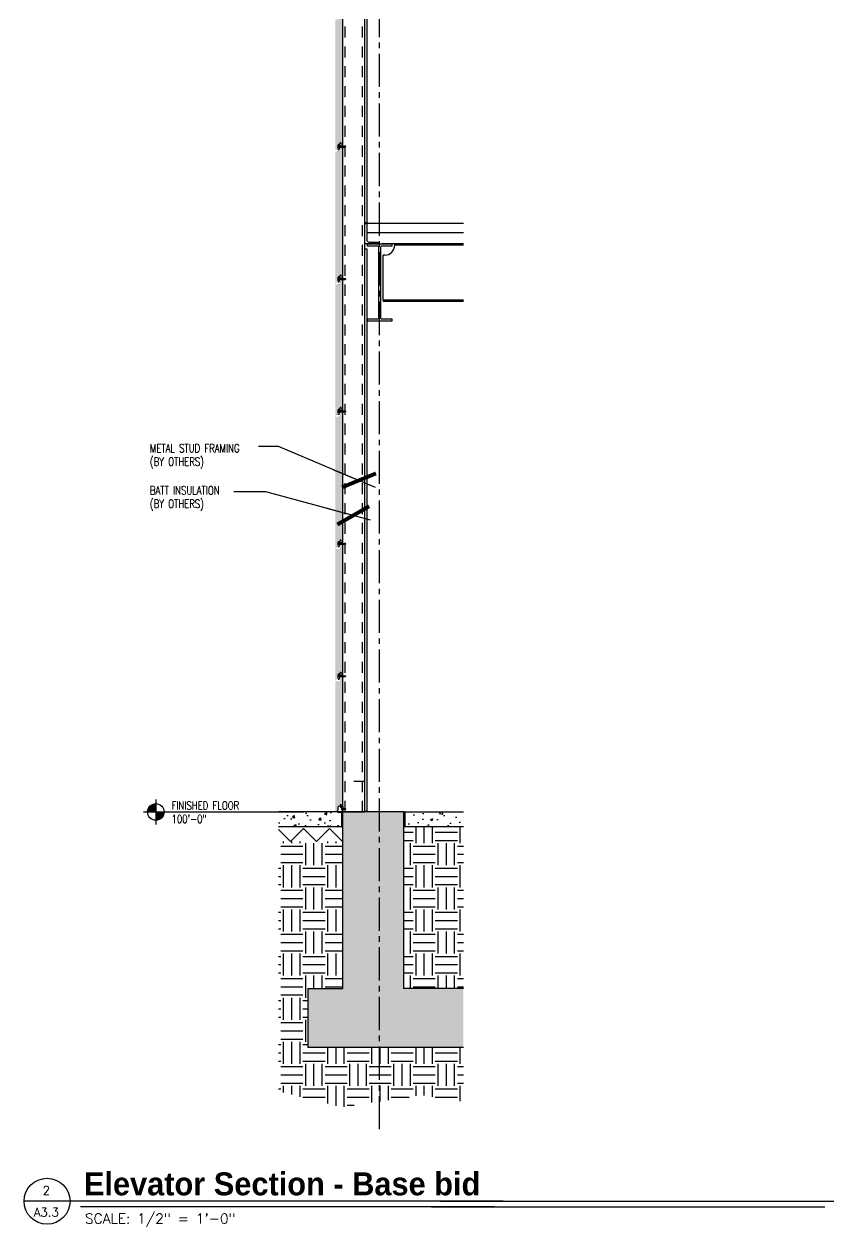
# Model space of a CAD drawing. Header units: inches. Extents: x 0 to 10293, y 0 to 4182.
# Drawn here: x 516.2 to 736.5, y 3211.7 to 3538.8 of the extents above; entities that cross this region are included whole.
import ezdxf
from ezdxf.enums import TextEntityAlignment as Align

# ---------------------------------------------------------------- set-up
doc = ezdxf.new("R2010")
doc.units = ezdxf.units.IN
doc.header["$LTSCALE"] = 48
doc.header["$MEASUREMENT"] = 0
doc.linetypes.add('CENTER2', pattern=[1.125, 0.75, -0.125, 0.125, -0.125])
doc.linetypes.add('HIDDEN3', pattern=[0.1125, 0.0625, -0.05])
for name, color, linetype in [('HEAVY', 5, 'Continuous'), ('NONE', 7, 'Continuous'), ('PANEL', 1, 'Continuous')]:
    doc.layers.add(name, color=color, linetype=linetype)
doc.styles.add('BOLD', font='bold.shx', dxfattribs={"height": 18})
doc.styles.add('NOTATION', font='romans.shx', dxfattribs={"width": 0.75})
doc.styles.add('SIMPLEX', font='SIMPLEX.SHX')
doc.dimstyles.new('AVANT$7', dxfattribs={"dimscale": 96, "dimtxt": 0.09375, "dimasz": 0.078125, "dimexe": 0.0625, "dimexo": 0.046875, "dimgap": 0.03125, "dimtad": 0, "dimdec": 3, "dimrnd": 0.125, "dimzin": 15, "dimdsep": 46, "dimlunit": 4, "dimtxsty": 'NOTATION', "dimblk1": 'AVATICK', "dimblk2": 'AVATICK', "dimsah": 1, "dimcen": 0.0625, "dimdle": 0.09375, "dimclrd": 256, "dimclre": 256, "dimclrt": 11, "dimaunit": 1, "dimadec": 0, "dimazin": 0, "dimtfac": 1.5, "dimtdec": 3, "dimtix": 1, "dimtmove": 1, "dimatfit": 3, "dimldrblk": 'AVATICK', "dimfxl": 0, "dimtvp": 1.25, "dimfrac": 2, "dimtolj": 1, "dimtzin": 15, "dimarcsym": 0})
pattern_1 = [(0, (-1309.926, 802.8216), (6, 6), [6, -6]), (0, (-1309.926, 805.0716), (6, 6), [6, -6]), (0, (-1309.926, 807.3216), (6, 6), [6, -6]), (90, (-1309.176, 808.0716), (-6, 6), [6, -6]), (90, (-1306.926, 808.0716), (-6, 6), [6, -6]), (90, (-1304.676, 808.0716), (-6, 6), [6, -6])]
pattern_2 = [(50, (-1309.926, 802.8216), (7.172602, -0.627521), [0.75, -8.25]), (355, (-1309.926, 802.8216), (-1.387513, 7.521921), [0.6, -6.6]), (100.4514, (-1309.328, 802.769), (5.785094, 6.894395), [0.637402, -7.011421]), (46.1842, (-1309.926, 804.822), (10.67241, -1.65519), [1.125, -12.375]), (96.6356, (-1309.036, 804.684), (9.346627, 9.74118), [0.956103, -10.51713]), (351.1842, (-1309.926, 804.822), (9.34662, 9.741186), [0.9, -9.9]), (21, (-1308.926, 804.3216), (5.96907, -4.026189), [0.75, -8.25]), (326, (-1308.926, 804.3216), (2.433153, 7.2515), [0.6, -6.6]), (71.4514, (-1308.428, 803.986), (8.402226, 3.225305), [0.637402, -7.011421]), (37.5, (-1309.9257, 802.8216), (0.1215986, 3.3289385), [0, -6.52, 0, -6.7, 0, -6.625]), (7.5, (-1309.9257, 802.8216), (2.6306954, 3.944117), [0, -3.82, 0, -6.37, 0, -2.525]), (327.5, (-1312.1557, 802.8216), (5.3382244, -0.2255487), [0, -2.5, 0, -7.8, 0, -10.35]), (317.5, (-1313.1557, 802.8216), (5.831862, 1.00105), [0, -3.25, 0, -5.18, 0, -7.35])]

# ---------------------------------------------------------------- blocks, each defined once
blk = doc.blocks.new('6Runner')
at = {"layer": 'HEAVY', "flags": 128}
blk.add_lwpolyline([(0, 1.5), (0, 0), (6, 0), (6, 1.5)], dxfattribs=at)
blk = doc.blocks.new('W21x57')
at = {"layer": 'NONE', "color": 5, "linetype": 'Continuous', "flags": 128}
blk.add_lwpolyline([(-3.2775, 21.06), (3.2775, 21.06), (3.2775, 20.41), (0.556875, 20.41, 0.4142135624), (0.2025, 20.055625), (0.2025, 1.004375, 0.4142135624), (0.556875, 0.65), (3.2775, 0.65), (3.2775, 0), (-3.2775, 0), (-3.2775, 0.65), (-0.556875, 0.65, 0.4142135624), (-0.2025, 1.004375), (-0.2025, 20.055625, 0.4142135624), (-0.556875, 20.41), (-3.2775, 20.41), (-3.2775, 21.06)], format="xyb", close=True, dxfattribs=at)
blk = doc.blocks.new('AVATICK')
blk.add_line((-1, 0), (0.631, 0))
at = {"const_width": 0.141}
blk.add_lwpolyline([(0.471, 0.471), (-0.471, -0.471)], dxfattribs=at)
blk = doc.blocks.new('STDTITLE')
at = {"color": 5}
blk.add_line((10.421, 0), (0, 0), dxfattribs=at)
at = {"color": 4}
blk.add_line((10.225, -0.12), (1.227, -0.12), dxfattribs=at)
at = {"color": 5}
blk.add_circle((0.5, 0), 0.5, dxfattribs=at)
at = {"color": 4, "flags": 12}
for tag, p, height, style in [('TITLE2', (1.302, 0.78), 0.5, 'BOLD'), ('TITLE1', (1.302, 0.128), 0.5, 'BOLD'), ('SCALE', (1.326, -0.486), 0.219, 'SIMPLEX')]:
    blk.add_attdef(tag, p, '', height=height, dxfattribs=dict(at, style=style))
at = {"color": 4, "style": 'SIMPLEX', "flags": 12}
for tag, p in [('INFORMATION3', (10.222, 0.791)), ('INFORMATION2', (10.222, 0.462)), ('INFORMATION1', (10.222, 0.133))]:
    blk.add_attdef(tag, text='', height=0.188, dxfattribs=at).set_placement(p, align=Align.RIGHT)
blk.add_attdef('DETNO', text='', height=0.188, dxfattribs=at).set_placement((0.484, 0.142), align=Align.CENTER)
blk.add_attdef('SHTNO', text='', height=0.188, dxfattribs=at).set_placement((0.484, -0.145), align=Align.TOP_CENTER)
blk = doc.blocks.new('A$C3CA05C21')
at = {"layer": 'PANEL', "const_width": 0.03}
blk.add_lwpolyline([(0.79, 0), (0.79, 1.1, 0.061321), (0.78, 1.15), (0.75, 1.29, -0.061321), (0.74, 1.34), (0.74, 2.6, -0.061321), (0.75, 2.64), (0.78, 2.78, 0.069532), (0.79, 2.84), (0.79, 4.69, 0.414214), (0.57, 4.9), (0.41, 4.9, -0.414214), (0.38, 4.94), (0.38, 5.31, 0.520517), (0.26, 5.4), (0.01, 5.31)], format="xyb", dxfattribs=at)

msp = doc.modelspace()

# ---------------------------------------------------------------- hatches: boundary and pattern name
h = msp.add_hatch()
h.set_pattern_fill('AR-CONC', color=256, scale=2, style=0)
h.set_pattern_definition([(50, (-1309.926, 802.822), (14.345204, -1.255043), [1.5, -16.5]), (355, (-1309.926, 802.822), (-2.775027, 15.04384), [1.2, -13.2]), (100.4514, (-1308.73, 802.717), (11.57019, 13.78879), [1.274804, -14.02284]), (46.1842, (-1309.926, 806.822), (21.34482, -3.31038), [2.25, -24.75]), (96.6356, (-1308.147, 806.546), (18.69325, 19.48236), [1.9122, -21.03426]), (351.1842, (-1309.926, 806.822), (18.69324, 19.48237), [1.8, -19.8]), (21, (-1307.926, 805.822), (11.93814, -8.052378), [1.5, -16.5]), (326, (-1307.926, 805.822), (4.866307, 14.503), [1.2, -13.2]), (71.4514, (-1306.931, 805.15), (16.80445, 6.45061), [1.274804, -14.02284]), (37.5, (-1309.926, 802.8216), (0.243197, 6.657877), [0, -13.04, 0, -13.4, 0, -13.25]), (7.5, (-1309.926, 802.8216), (5.261391, 7.888234), [0, -7.64, 0, -12.74, 0, -5.05]), (327.5, (-1314.386, 802.8216), (10.676449, -0.4510974), [0, -5, 0, -15.6, 0, -20.7]), (317.5, (-1316.386, 802.822), (11.663723, 2.0021), [0, -6.5, 0, -10.36, 0, -14.7])])
h.paths.add_polyline_path([(601.74304, 3656.22005), (601.74304, 3323.17866), (610.14304, 3323.17866), (610.14304, 3656.22005)], flags=9)
h.paths.add_polyline_path([(635.69563, 3260.57866), (635.69563, 3276.57866), (619.38067, 3276.57866), (619.38067, 3324.57866), (602.94304, 3324.57866), (602.94304, 3276.57866), (593.38067, 3276.57866), (593.38067, 3260.57866)])
h = msp.add_hatch()
h.set_pattern_fill('AR-SAND', color=256, scale=0.25, style=0)
h.set_pattern_definition([(37.5, (586.3155, 3493.65524), (-0.0157483, 0.481706), [0, -0.38, 0, -0.425, 0, -0.40625]), (7.5, (586.3155, 3493.65524), (0.442444, 0.7055365), [0, -0.205, 0, -0.3425, 0, -0.13125]), (327.5, (586.008, 3493.65524), (0.7785355, 0.0014148), [0, -0.125, 0, -0.45, 0, -0.5875]), (317.5, (586.008, 3493.65524), (0.751532, 0.219419), [0, -0.0625, 0, -0.295, 0, -0.3375])])
h.paths.add_polyline_path([(602.89599, 3537.07178), (602.89599, 3538.14195, 0.061321355), (602.88945, 3538.19507), (602.84911, 3538.35641), (602.84911, 3539.6651), (602.89022, 3539.82952, 0.053119255), (602.89555, 3539.87009), (602.89555, 3541.72998, 0.414213562), (602.67755, 3541.94798), (602.48933, 3541.94798), (602.48933, 3542.35493, 0.520516937), (602.36454, 3542.44232), (602.12094, 3542.35371, -0.127242377), (602.11082, 3541.80311), (602.08091, 3541.53678), (602.08091, 3540.85589), (602.08091, 3540.20208, -0.404026226), (601.99019, 3540.10814), (601.01259, 3540.074, 0.404026226), (600.89291, 3539.95008), (600.89291, 3537.03996), (600.89291, 3504.69821, 0.424426586), (601.02122, 3504.57428), (601.27322, 3504.58304, 0.404073765), (601.39291, 3504.70697), (601.39291, 3505.14932, -1), (601.61191, 3505.14932), (601.61191, 3504.99542, 0.199694813), (601.6485, 3504.90747, 2.248166221), (601.68691, 3504.94781), (601.68691, 3505.12707), (601.68691, 3505.97635, -0.414213562), (601.78091, 3506.07035), (602.00577, 3506.07035, 0.305086737), (602.08305, 3506.18521), (602.08305, 3506.63471), (602.52305, 3506.63471), (602.52055, 3506.63275), (602.52055, 3506.24964, 0.001348218), (602.52207, 3506.24988, 0.435128231), (602.6648, 3506.07358, 0.431447291), (602.89555, 3506.29121)])
h = msp.add_hatch()
h.set_pattern_fill('AR-SAND', color=256, scale=0.25, style=0)
h.set_pattern_definition([(37.5, (586.3155, 3457.65524), (-0.0157483, 0.481706), [0, -0.38, 0, -0.425, 0, -0.40625]), (7.5, (586.3155, 3457.65524), (0.442444, 0.7055365), [0, -0.205, 0, -0.3425, 0, -0.13125]), (327.5, (586.008, 3457.65524), (0.7785355, 0.0014148), [0, -0.125, 0, -0.45, 0, -0.5875]), (317.5, (586.008, 3457.65524), (0.751532, 0.219419), [0, -0.0625, 0, -0.295, 0, -0.3375])])
h.paths.add_polyline_path([(602.89599, 3501.07178), (602.89599, 3502.14195, 0.061321355), (602.88945, 3502.19507), (602.84911, 3502.35641), (602.84911, 3503.6651), (602.89022, 3503.82952, 0.053119255), (602.89555, 3503.87009), (602.89555, 3505.72998, 0.414213562), (602.67755, 3505.94798), (602.48933, 3505.94798), (602.48933, 3506.35493, 0.520516937), (602.36454, 3506.44232), (602.12094, 3506.35371, -0.127242377), (602.11082, 3505.80311), (602.08091, 3505.53678), (602.08091, 3504.85589), (602.08091, 3504.20208, -0.404026226), (601.99019, 3504.10814), (601.01259, 3504.074, 0.404026226), (600.89291, 3503.95008), (600.89291, 3501.03996), (600.89291, 3468.69821, 0.424426586), (601.02122, 3468.57428), (601.27322, 3468.58304, 0.404073765), (601.39291, 3468.70697), (601.39291, 3469.14932, -1), (601.61191, 3469.14932), (601.61191, 3468.99542, 0.199694813), (601.6485, 3468.90747, 2.248166221), (601.68691, 3468.94781), (601.68691, 3469.12707), (601.68691, 3469.97635, -0.414213562), (601.78091, 3470.07035), (602.00577, 3470.07035, 0.305086737), (602.08305, 3470.18521), (602.08305, 3470.63471), (602.52305, 3470.63471), (602.52055, 3470.63275), (602.52055, 3470.24964, 0.001348218), (602.52207, 3470.24988, 0.435128231), (602.6648, 3470.07358, 0.431447291), (602.89555, 3470.29121)])
h = msp.add_hatch()
h.set_pattern_fill('AR-SAND', color=256, scale=0.25, style=0)
h.set_pattern_definition([(37.5, (586.3155, 3421.65524), (-0.0157483, 0.481706), [0, -0.38, 0, -0.425, 0, -0.40625]), (7.5, (586.3155, 3421.65524), (0.442444, 0.7055365), [0, -0.205, 0, -0.3425, 0, -0.13125]), (327.5, (586.008, 3421.65524), (0.7785355, 0.0014148), [0, -0.125, 0, -0.45, 0, -0.5875]), (317.5, (586.008, 3421.65524), (0.751532, 0.219419), [0, -0.0625, 0, -0.295, 0, -0.3375])])
h.paths.add_polyline_path([(602.89599, 3465.07178), (602.89599, 3466.14195, 0.061321355), (602.88945, 3466.19507), (602.84911, 3466.35641), (602.84911, 3467.6651), (602.89022, 3467.82952, 0.053119255), (602.89555, 3467.87009), (602.89555, 3469.72998, 0.414213562), (602.67755, 3469.94798), (602.48933, 3469.94798), (602.48933, 3470.35493, 0.520516937), (602.36454, 3470.44232), (602.12094, 3470.35371, -0.127242377), (602.11082, 3469.80311), (602.08091, 3469.53678), (602.08091, 3468.85589), (602.08091, 3468.20208, -0.404026226), (601.99019, 3468.10814), (601.01259, 3468.074, 0.404026226), (600.89291, 3467.95008), (600.89291, 3465.03996), (600.89291, 3432.69821, 0.424426586), (601.02122, 3432.57428), (601.27322, 3432.58304, 0.404073765), (601.39291, 3432.70697), (601.39291, 3433.14932, -1), (601.61191, 3433.14932), (601.61191, 3432.99542, 0.199694813), (601.6485, 3432.90747, 2.248166221), (601.68691, 3432.94781), (601.68691, 3433.12707), (601.68691, 3433.97635, -0.414213562), (601.78091, 3434.07035), (602.00577, 3434.07035, 0.305086737), (602.08305, 3434.18521), (602.08305, 3434.63471), (602.52305, 3434.63471), (602.52055, 3434.63275), (602.52055, 3434.24964, 0.001348218), (602.52207, 3434.24988, 0.435128231), (602.6648, 3434.07358, 0.431447291), (602.89555, 3434.29121)])
h = msp.add_hatch()
h.set_pattern_fill('AR-SAND', color=256, scale=0.25, style=0)
h.set_pattern_definition([(37.5, (586.3155, 3385.65524), (-0.0157483, 0.481706), [0, -0.38, 0, -0.425, 0, -0.40625]), (7.5, (586.3155, 3385.65524), (0.442444, 0.7055365), [0, -0.205, 0, -0.3425, 0, -0.13125]), (327.5, (586.008, 3385.65524), (0.7785355, 0.0014148), [0, -0.125, 0, -0.45, 0, -0.5875]), (317.5, (586.008, 3385.65524), (0.751532, 0.219419), [0, -0.0625, 0, -0.295, 0, -0.3375])])
h.paths.add_polyline_path([(602.89599, 3429.07178), (602.89599, 3430.14195, 0.061321355), (602.88945, 3430.19507), (602.84911, 3430.35641), (602.84911, 3431.6651), (602.89022, 3431.82952, 0.053119255), (602.89555, 3431.87009), (602.89555, 3433.72998, 0.414213562), (602.67755, 3433.94798), (602.48933, 3433.94798), (602.48933, 3434.35493, 0.520516937), (602.36454, 3434.44232), (602.12094, 3434.35371, -0.127242377), (602.11082, 3433.80311), (602.08091, 3433.53678), (602.08091, 3432.85589), (602.08091, 3432.20208, -0.404026226), (601.99019, 3432.10814), (601.01259, 3432.074, 0.404026226), (600.89291, 3431.95008), (600.89291, 3429.03996), (600.89291, 3396.69821, 0.424426586), (601.02122, 3396.57428), (601.27322, 3396.58304, 0.404073765), (601.39291, 3396.70697), (601.39291, 3397.14932, -1), (601.61191, 3397.14932), (601.61191, 3396.99542, 0.199694813), (601.6485, 3396.90747, 2.248166221), (601.68691, 3396.94781), (601.68691, 3397.12707), (601.68691, 3397.97635, -0.414213562), (601.78091, 3398.07035), (602.00577, 3398.07035, 0.305086737), (602.08305, 3398.18521), (602.08305, 3398.63471), (602.52305, 3398.63471), (602.52055, 3398.63275), (602.52055, 3398.24964, 0.001348218), (602.52207, 3398.24988, 0.435128231), (602.6648, 3398.07358, 0.431447291), (602.89555, 3398.29121)])
h = msp.add_hatch()
h.set_pattern_fill('AR-SAND', color=256, scale=0.25, style=0)
h.set_pattern_definition([(37.5, (586.3155, 3349.65524), (-0.0157483, 0.481706), [0, -0.38, 0, -0.425, 0, -0.40625]), (7.5, (586.3155, 3349.65524), (0.442444, 0.7055365), [0, -0.205, 0, -0.3425, 0, -0.13125]), (327.5, (586.008, 3349.65524), (0.7785355, 0.0014148), [0, -0.125, 0, -0.45, 0, -0.5875]), (317.5, (586.008, 3349.65524), (0.751532, 0.219419), [0, -0.0625, 0, -0.295, 0, -0.3375])])
h.paths.add_polyline_path([(602.89599, 3393.07178), (602.89599, 3394.14195, 0.061321355), (602.88945, 3394.19507), (602.84911, 3394.35641), (602.84911, 3395.6651), (602.89022, 3395.82952, 0.053119255), (602.89555, 3395.87009), (602.89555, 3397.72998, 0.414213562), (602.67755, 3397.94798), (602.48933, 3397.94798), (602.48933, 3398.35493, 0.520516937), (602.36454, 3398.44232), (602.12094, 3398.35371, -0.127242377), (602.11082, 3397.80311), (602.08091, 3397.53678), (602.08091, 3396.85589), (602.08091, 3396.20208, -0.404026226), (601.99019, 3396.10814), (601.01259, 3396.074, 0.404026226), (600.89291, 3395.95008), (600.89291, 3393.03996), (600.89291, 3360.69821, 0.424426586), (601.02122, 3360.57428), (601.27322, 3360.58304, 0.404073765), (601.39291, 3360.70697), (601.39291, 3361.14932, -1), (601.61191, 3361.14932), (601.61191, 3360.99542, 0.199694813), (601.6485, 3360.90747, 2.248166221), (601.68691, 3360.94781), (601.68691, 3361.12707), (601.68691, 3361.97635, -0.414213562), (601.78091, 3362.07035), (602.00577, 3362.07035, 0.305086737), (602.08305, 3362.18521), (602.08305, 3362.63471), (602.52305, 3362.63471), (602.52055, 3362.63275), (602.52055, 3362.24964, 0.001348218), (602.52207, 3362.24988, 0.435128231), (602.6648, 3362.07358, 0.431447291), (602.89555, 3362.29121)])
h = msp.add_hatch()
h.set_pattern_fill('AR-SAND', color=256, scale=0.25, style=0)
h.set_pattern_definition([(37.5, (586.3155, 3313.65524), (-0.0157483, 0.481706), [0, -0.38, 0, -0.425, 0, -0.40625]), (7.5, (586.3155, 3313.65524), (0.442444, 0.7055365), [0, -0.205, 0, -0.3425, 0, -0.13125]), (327.5, (586.008, 3313.65524), (0.7785355, 0.0014148), [0, -0.125, 0, -0.45, 0, -0.5875]), (317.5, (586.008, 3313.65524), (0.751532, 0.219419), [0, -0.0625, 0, -0.295, 0, -0.3375])])
h.paths.add_polyline_path([(602.89599, 3357.07178), (602.89599, 3358.14195, 0.061321355), (602.88945, 3358.19507), (602.85473, 3358.33396, -0.061321355), (602.84911, 3358.37956), (602.84911, 3359.64195, -0.061321355), (602.85473, 3359.68755), (602.89022, 3359.82952, 0.053119255), (602.89555, 3359.87009), (602.89555, 3361.72998, 0.414213562), (602.67755, 3361.94798), (602.52033, 3361.94798, -0.414213562), (602.48933, 3361.97898), (602.48933, 3362.35493, 0.520516937), (602.36454, 3362.44232), (602.12094, 3362.35371, -0.127242377), (602.11082, 3361.80311), (602.08091, 3361.53678), (602.08091, 3360.85589), (602.08091, 3360.20208, -0.404026226), (601.99019, 3360.10814), (601.01259, 3360.074, 0.404026226), (600.89291, 3359.95008), (600.89291, 3357.03996), (600.89291, 3324.69821, 0.424426586), (601.02122, 3324.57428), (601.27322, 3324.58304, 0.404073765), (601.39291, 3324.70697), (601.39291, 3325.14932, -1), (601.61191, 3325.14932), (601.61191, 3324.99542, 0.134971574), (601.62934, 3324.93202), (601.65366, 3324.89115, 1), (601.71812, 3324.92949), (601.68691, 3324.98195), (601.68691, 3325.12707), (601.68691, 3325.97635, -0.414213562), (601.78091, 3326.07035), (602.00577, 3326.07035, 0.305086737), (602.08305, 3326.18521), (602.08305, 3326.60371, -0.414213562), (602.11405, 3326.63471), (602.48955, 3326.63471, -0.414213562), (602.52055, 3326.60371), (602.52055, 3326.22821, 0.394037423), (602.6648, 3326.07358, 0.431447291), (602.89555, 3326.29121)])
h = msp.add_hatch()
h.set_pattern_fill('AR-CONC', color=256, style=0)
h.set_pattern_definition(pattern_2)
h.paths.add_polyline_path([(602.56804, 3324.56982), (602.09464, 3324.56982), (602.09464, 3324.46982), (601.90664, 3324.56982), (601.39291, 3324.56982), (601.39291, 3324.57866), (601.14722, 3324.57866), (600.89291, 3324.56982), (600.89291, 3324.57866), (585.41594, 3324.57866), (585.41594, 3320.57866), (602.56804, 3320.57866)])
h = msp.add_hatch()
h.set_pattern_fill('AR-CONC', color=256, style=0)
h.set_pattern_definition(pattern_2)
h.paths.add_polyline_path([(635.69563, 3320.57866), (635.69563, 3324.57866), (619.75567, 3324.57866), (619.75567, 3320.57866)])
h = msp.add_hatch()
h.set_pattern_fill('ZIGZAG', color=256, scale=40, angle=315, style=0)
h.set_pattern_definition([(315, (-1309.9257, 802.8216), (7.071068, -2e-15), [5, -5]), (45, (-1306.39, 799.286), (3e-15, 7.071068), [5, -5])])
h.paths.add_polyline_path([(602.94304, 3320.57866), (602.56804, 3320.57866), (585.41594, 3320.57866), (585.41594, 3316.57866), (602.94304, 3316.57866)])
h = msp.add_hatch()
h.set_pattern_fill('EARTH', color=256, scale=24, style=0)
h.set_pattern_definition(pattern_1)
h.paths.add_polyline_path([(635.69563, 3276.57866), (635.69563, 3320.57866), (619.38067, 3320.57866), (619.38067, 3276.57866)])
h = msp.add_hatch()
h.set_pattern_fill('EARTH', color=256, scale=24, style=0)
h.set_pattern_definition(pattern_1)
h.paths.add_polyline_path([(635.69563, 3245.79953), (635.69563, 3260.57866), (593.38067, 3260.57866), (593.38067, 3276.57866), (602.94304, 3276.57866), (602.94304, 3316.57866), (585.41594, 3316.57866), (585.41594, 3248.66091), (602.57435, 3244.31888), (624.30377, 3247.5754)])

# ---------------------------------------------------------------- linework, layer by layer
at = {"linetype": 'CENTER2', "ltscale": 0.25}
msp.add_line((612.93979, 3238.28642), (612.93979, 3739.88718), dxfattribs=at)
at = {"linetype": 'HIDDEN3'}
for p, q in [((603.56804, 3324.57866), (603.56804, 3720.57904)), ((608.31804, 3324.57866), (608.31804, 3720.57904))]:
    msp.add_line(p, q, dxfattribs=at)
for p, q in [((608.94304, 3326.07866), (608.94304, 3719.07904)), ((602.94304, 3326.07866), (602.94304, 3707.07904)), ((609.56804, 3484.82866), (609.56804, 3622.39595)), ((602.22399, 3506.47995), (602.41656, 3506.63071)), ((602.22711, 3506.56177), (602.31517, 3506.63071)), ((602.23951, 3506.41272), (602.50763, 3506.62264)), ((602.37883, 3506.44242), (602.51794, 3506.55134)), ((601.64773, 3504.73564), (601.89777, 3504.74456)), ((601.64773, 3504.73564), (601.89777, 3504.74456)), ((601.89876, 3504.71481), (601.64872, 3504.70622)), ((601.89876, 3504.71481), (601.64872, 3504.70622)), ((601.76615, 3505.66019), (601.76615, 3505.35344)), ((601.79439, 3505.71132), (601.95615, 3505.71132)), ((601.79439, 3505.60907), (601.95615, 3505.60907)), ((601.79439, 3505.40457), (601.95615, 3505.40457)), ((601.79439, 3505.30232), (601.95615, 3505.30232)), ((601.95615, 3505.71132), (601.95615, 3505.30232)), ((602.45793, 3506.42497), (602.53584, 3506.48597)), ((602.48669, 3506.36812), (602.53584, 3506.40659)), ((602.48669, 3506.28874), (602.53539, 3506.32687)), ((609.56804, 3484.82866), (608.94304, 3484.82866)), ((635.69563, 3484.57866), (609.44304, 3484.57866)), ((635.69563, 3482.07866), (609.44304, 3482.07866)), ((609.56804, 3477.64391), (608.94304, 3477.64391)), ((609.56804, 3324.82866), (609.56804, 3477.64391)), ((635.69563, 3479.07866), (613.56804, 3479.07866)), ((617.03304, 3478.73366), (617.03304, 3479.07866)), ((635.69563, 3478.73366), (617.03304, 3478.73366)), ((613.90804, 3463.73366), (613.90804, 3476.00654)), ((614.30592, 3476.00654), (613.90804, 3476.00654)), ((602.22399, 3470.47995), (602.41656, 3470.63071)), ((602.22711, 3470.56177), (602.31517, 3470.63071)), ((602.23951, 3470.41272), (602.50763, 3470.62264)), ((601.64773, 3468.73564), (601.89777, 3468.74456)), ((601.64773, 3468.73564), (601.89777, 3468.74456)), ((601.89876, 3468.71481), (601.64872, 3468.70622)), ((601.89876, 3468.71481), (601.64872, 3468.70622)), ((601.76615, 3469.66019), (601.76615, 3469.35344)), ((601.79439, 3469.71132), (601.95615, 3469.71132)), ((601.79439, 3469.60907), (601.95615, 3469.60907)), ((601.79439, 3469.40457), (601.95615, 3469.40457)), ((601.79439, 3469.30232), (601.95615, 3469.30232)), ((601.95615, 3469.71132), (601.95615, 3469.30232)), ((602.37883, 3470.44242), (602.51794, 3470.55134)), ((602.45793, 3470.42497), (602.53584, 3470.48597)), ((602.48669, 3470.36812), (602.53584, 3470.40659)), ((602.48669, 3470.28874), (602.53539, 3470.32687)), ((635.69563, 3463.73366), (613.90804, 3463.73366)), ((613.90804, 3463.73366), (613.90804, 3463.38866)), ((635.69563, 3463.38866), (613.90804, 3463.38866)), ((602.22399, 3434.47995), (602.41656, 3434.63071)), ((602.22711, 3434.56177), (602.31517, 3434.63071)), ((602.23951, 3434.41272), (602.50763, 3434.62264)), ((601.64773, 3432.73564), (601.89777, 3432.74456)), ((601.64773, 3432.73564), (601.89777, 3432.74456)), ((601.89876, 3432.71481), (601.64872, 3432.70622)), ((601.89876, 3432.71481), (601.64872, 3432.70622)), ((601.76615, 3433.66019), (601.76615, 3433.35344)), ((601.79439, 3433.71132), (601.95615, 3433.71132)), ((601.79439, 3433.60907), (601.95615, 3433.60907)), ((601.79439, 3433.40457), (601.95615, 3433.40457)), ((601.79439, 3433.30232), (601.95615, 3433.30232)), ((601.95615, 3433.71132), (601.95615, 3433.30232)), ((602.37883, 3434.44242), (602.51794, 3434.55134)), ((602.45793, 3434.42497), (602.53584, 3434.48597)), ((602.48669, 3434.36812), (602.53584, 3434.40659)), ((602.48669, 3434.28874), (602.53539, 3434.32687)), ((602.22399, 3398.47995), (602.41656, 3398.63071)), ((602.22711, 3398.56177), (602.31517, 3398.63071)), ((602.23951, 3398.41272), (602.50763, 3398.62264)), ((601.64773, 3396.73564), (601.89777, 3396.74456)), ((601.64773, 3396.73564), (601.89777, 3396.74456)), ((601.89876, 3396.71481), (601.64872, 3396.70622)), ((601.89876, 3396.71481), (601.64872, 3396.70622)), ((601.76615, 3397.66019), (601.76615, 3397.35344)), ((601.79439, 3397.71132), (601.95615, 3397.71132)), ((601.79439, 3397.60907), (601.95615, 3397.60907)), ((601.79439, 3397.40457), (601.95615, 3397.40457)), ((601.79439, 3397.30232), (601.95615, 3397.30232)), ((601.95615, 3397.71132), (601.95615, 3397.30232)), ((602.37883, 3398.44242), (602.51794, 3398.55134)), ((602.45793, 3398.42497), (602.53584, 3398.48597)), ((602.48669, 3398.36812), (602.53584, 3398.40659)), ((602.48669, 3398.28874), (602.53539, 3398.32687)), ((602.22399, 3362.47995), (602.41656, 3362.63071)), ((602.22711, 3362.56177), (602.31517, 3362.63071)), ((602.23951, 3362.41272), (602.50763, 3362.62264)), ((601.64773, 3360.73564), (601.89777, 3360.74456)), ((601.64773, 3360.73564), (601.89777, 3360.74456)), ((601.89876, 3360.71481), (601.64872, 3360.70622)), ((601.89876, 3360.71481), (601.64872, 3360.70622)), ((601.76615, 3361.66019), (601.76615, 3361.35344)), ((601.79439, 3361.71132), (601.95615, 3361.71132)), ((601.79439, 3361.60907), (601.95615, 3361.60907)), ((601.79439, 3361.40457), (601.95615, 3361.40457)), ((601.79439, 3361.30232), (601.95615, 3361.30232)), ((601.95615, 3361.71132), (601.95615, 3361.30232)), ((602.37883, 3362.44242), (602.51794, 3362.55134)), ((602.45793, 3362.42497), (602.53584, 3362.48597)), ((602.48669, 3362.36812), (602.53584, 3362.40659)), ((602.48669, 3362.28874), (602.53539, 3362.32687)), ((608.94304, 3332.86066), (605.94304, 3332.86066)), ((551.17944, 3326.64281), (552.07937, 3326.64281)), ((551.43614, 3326.73664), (552.07937, 3326.73664)), ((552.07937, 3327.95636), (552.07937, 3321.20096)), ((602.22399, 3326.45031), (602.45515, 3326.63129)), ((602.22711, 3326.53213), (602.3562, 3326.63319)), ((548.70167, 3324.57866), (555.45707, 3324.57866)), ((549.82953, 3324.67249), (552.07937, 3324.67249)), ((549.83541, 3324.76631), (552.07937, 3324.76631)), ((549.84524, 3324.86014), (552.07937, 3324.86014)), ((549.85907, 3324.95396), (552.07937, 3324.95396)), ((549.87698, 3325.04779), (552.07937, 3325.04779)), ((549.89908, 3325.14161), (552.07937, 3325.14161)), ((549.92548, 3325.23544), (552.07937, 3325.23544)), ((549.95636, 3325.32926), (552.07937, 3325.32926)), ((549.9919, 3325.42309), (552.07937, 3325.42309)), ((550.03236, 3325.51691), (552.07937, 3325.51691)), ((550.07802, 3325.61074), (552.07937, 3325.61074)), ((550.12926, 3325.70456), (552.07937, 3325.70456)), ((550.18653, 3325.79839), (552.07937, 3325.79839)), ((550.25039, 3325.89221), (552.07937, 3325.89221)), ((550.32156, 3325.98604), (552.07937, 3325.98604)), ((550.40098, 3326.07986), (552.07937, 3326.07986)), ((550.48988, 3326.17369), (552.07937, 3326.17369)), ((550.58995, 3326.26751), (552.07937, 3326.26751)), ((550.70363, 3326.36134), (552.07937, 3326.36134)), ((550.83465, 3326.45516), (552.07937, 3326.45516)), ((550.98923, 3326.54899), (552.07937, 3326.54899)), ((552.07937, 3324.57866), (554.33117, 3324.57866)), ((552.07937, 3324.57866), (554.33117, 3324.57866)), ((554.32922, 3324.48484), (552.07937, 3324.48484)), ((554.32334, 3324.39101), (552.07937, 3324.39101)), ((554.31351, 3324.29719), (552.07937, 3324.29719)), ((554.29968, 3324.20336), (552.07937, 3324.20336)), ((554.28177, 3324.10954), (552.07937, 3324.10954)), ((554.25967, 3324.01571), (552.07937, 3324.01571)), ((554.23327, 3323.92189), (552.07937, 3323.92189)), ((554.20239, 3323.82806), (552.07937, 3323.82806)), ((554.16685, 3323.73424), (552.07937, 3323.73424)), ((554.12639, 3323.64041), (552.07937, 3323.64041)), ((554.08073, 3323.54659), (552.07937, 3323.54659)), ((554.02949, 3323.45276), (552.07937, 3323.45276)), ((555.45707, 3324.57866), (592.27201, 3324.57866)), ((602.56804, 3324.57866), (585.41594, 3324.57866)), ((601.46514, 3325.05382), (601.46514, 3324.58582)), ((601.52714, 3325.06982), (601.48114, 3325.06982)), ((601.48114, 3324.56982), (601.90664, 3324.56982)), ((601.54314, 3324.66382), (601.54314, 3325.05382)), ((602.75364, 3324.64782), (601.55914, 3324.64782)), ((601.90664, 3324.56982), (602.09464, 3324.46982)), ((602.09464, 3324.56982), (602.87864, 3324.56982)), ((602.09464, 3324.46982), (602.09464, 3324.56982)), ((602.28547, 3326.43643), (602.16726, 3326.39251)), ((602.18039, 3326.31949), (602.31364, 3326.31949)), ((602.31858, 3326.44499), (602.52954, 3326.61016)), ((602.32964, 3326.30349), (602.32964, 3325.88182)), ((602.39164, 3325.81982), (602.75364, 3325.81982)), ((602.39702, 3326.42703), (602.5332, 3326.53364)), ((602.44059, 3326.38176), (602.53473, 3326.45547)), ((602.45464, 3325.96082), (602.45464, 3326.31949)), ((602.45651, 3326.31485), (602.53325, 3326.37493)), ((602.45664, 3326.23557), (602.53491, 3326.29685)), ((602.87864, 3325.94482), (602.47064, 3325.94482)), ((602.5061, 3326.19492), (602.53384, 3326.21664)), ((602.5061, 3326.19492), (602.53384, 3326.21664)), ((602.56804, 3324.57866), (602.56804, 3320.57866)), ((602.56804, 3324.57866), (602.94304, 3324.57866)), ((602.76964, 3325.80382), (602.76964, 3325.48119)), ((602.76964, 3325.40801), (602.76964, 3324.66382)), ((602.77431, 3325.4699), (602.78828, 3325.45588)), ((602.78827, 3325.43327), (602.77432, 3325.41933)), ((602.89464, 3324.58582), (602.89464, 3325.92882)), ((619.38067, 3324.57866), (602.94304, 3324.57866)), ((602.94304, 3276.57866), (602.94304, 3324.57866)), ((608.94304, 3324.82866), (609.56804, 3324.82866)), ((619.38067, 3324.57866), (619.38067, 3276.57866)), ((619.38067, 3324.57866), (619.75567, 3324.57866)), ((619.75567, 3324.57866), (619.75567, 3320.57866)), ((619.75567, 3324.57866), (635.69563, 3324.57866)), ((553.97222, 3323.35894), (552.07937, 3323.35894)), ((553.90836, 3323.26511), (552.07937, 3323.26511)), ((553.83719, 3323.17129), (552.07937, 3323.17129)), ((553.75777, 3323.07746), (552.07937, 3323.07746)), ((553.66887, 3322.98364), (552.07937, 3322.98364)), ((553.5688, 3322.88981), (552.07937, 3322.88981)), ((553.45512, 3322.79599), (552.07937, 3322.79599)), ((553.3241, 3322.70216), (552.07937, 3322.70216)), ((553.16952, 3322.60834), (552.07937, 3322.60834)), ((552.97931, 3322.51451), (552.07937, 3322.51451)), ((552.72261, 3322.42069), (552.07937, 3322.42069)), ((602.56804, 3320.57866), (585.41594, 3320.57866)), ((602.56804, 3320.57866), (602.94304, 3320.57866)), ((619.75567, 3320.57866), (619.38067, 3320.57866)), ((635.69563, 3320.57866), (619.75567, 3320.57866)), ((593.38067, 3276.57866), (593.38067, 3260.57866)), ((593.38067, 3276.57866), (602.94304, 3276.57866)), ((635.69563, 3276.57866), (619.38067, 3276.57866)), ((635.69563, 3260.57866), (593.38067, 3260.57866))]:
    msp.add_line(p, q)
at = {"linetype": 'Continuous'}
for p, q in [((601.68691, 3505.12707), (601.68691, 3505.97635)), ((602.00577, 3506.07035), (601.78091, 3506.07035)), ((601.95615, 3505.62682), (601.96726, 3505.62682)), ((601.95615, 3505.38682), (601.96726, 3505.38682)), ((601.96726, 3505.83995), (601.96726, 3504.91289)), ((601.96726, 3504.91289), (602.04526, 3504.91289)), ((602.04526, 3504.91289), (602.04526, 3505.83995)), ((602.04526, 3505.62682), (603.55061, 3505.62682)), ((602.04526, 3505.38682), (603.5506, 3505.38682)), ((602.08445, 3505.86985), (602.82727, 3505.66647)), ((602.10505, 3505.94508), (602.84787, 3505.7417)), ((602.82727, 3505.66647), (602.84787, 3505.7417)), ((603.76494, 3505.50682), (603.5506, 3505.38682)), ((603.76494, 3505.50682), (603.55061, 3505.62682)), ((601.68691, 3469.12707), (601.68691, 3469.97635)), ((602.00577, 3470.07035), (601.78091, 3470.07035)), ((601.95615, 3469.62682), (601.96726, 3469.62682)), ((601.95615, 3469.38682), (601.96726, 3469.38682)), ((601.96726, 3469.83995), (601.96726, 3468.91289)), ((601.96726, 3468.91289), (602.04526, 3468.91289)), ((602.04526, 3468.91289), (602.04526, 3469.83995)), ((602.04526, 3469.62682), (603.55061, 3469.62682)), ((602.04526, 3469.38682), (603.5506, 3469.38682)), ((602.08445, 3469.86985), (602.82727, 3469.66647)), ((602.10505, 3469.94508), (602.84787, 3469.7417)), ((602.82727, 3469.66647), (602.84787, 3469.7417)), ((603.76494, 3469.50682), (603.5506, 3469.38682)), ((603.76494, 3469.50682), (603.55061, 3469.62682)), ((601.68691, 3433.12707), (601.68691, 3433.97635)), ((602.00577, 3434.07035), (601.78091, 3434.07035)), ((601.95615, 3433.62682), (601.96726, 3433.62682)), ((601.95615, 3433.38682), (601.96726, 3433.38682)), ((601.96726, 3433.83995), (601.96726, 3432.91289)), ((601.96726, 3432.91289), (602.04526, 3432.91289)), ((602.04526, 3432.91289), (602.04526, 3433.83995)), ((602.04526, 3433.62682), (603.55061, 3433.62682)), ((602.04526, 3433.38682), (603.5506, 3433.38682)), ((602.08445, 3433.86985), (602.82727, 3433.66647)), ((602.10505, 3433.94508), (602.84787, 3433.7417)), ((602.82727, 3433.66647), (602.84787, 3433.7417)), ((603.76494, 3433.50682), (603.5506, 3433.38682)), ((603.76494, 3433.50682), (603.55061, 3433.62682)), ((601.68691, 3397.12707), (601.68691, 3397.97635)), ((602.00577, 3398.07035), (601.78091, 3398.07035)), ((601.95615, 3397.62682), (601.96726, 3397.62682)), ((601.95615, 3397.38682), (601.96726, 3397.38682)), ((601.96726, 3397.83995), (601.96726, 3396.91289)), ((601.96726, 3396.91289), (602.04526, 3396.91289)), ((602.04526, 3396.91289), (602.04526, 3397.83995)), ((602.04526, 3397.62682), (603.55061, 3397.62682)), ((602.04526, 3397.38682), (603.5506, 3397.38682)), ((602.08445, 3397.86985), (602.82727, 3397.66647)), ((602.10505, 3397.94508), (602.84787, 3397.7417)), ((602.82727, 3397.66647), (602.84787, 3397.7417)), ((603.76494, 3397.50682), (603.5506, 3397.38682)), ((603.76494, 3397.50682), (603.55061, 3397.62682)), ((601.68691, 3361.12707), (601.68691, 3361.97635)), ((602.00577, 3362.07035), (601.78091, 3362.07035)), ((601.95615, 3361.62682), (601.96726, 3361.62682)), ((601.95615, 3361.38682), (601.96726, 3361.38682)), ((601.96726, 3361.83995), (601.96726, 3360.91289)), ((601.96726, 3360.91289), (602.04526, 3360.91289)), ((602.04526, 3360.91289), (602.04526, 3361.83995)), ((602.04526, 3361.62682), (603.55061, 3361.62682)), ((602.04526, 3361.38682), (603.5506, 3361.38682)), ((602.08445, 3361.86985), (602.82727, 3361.66647)), ((602.10505, 3361.94508), (602.84787, 3361.7417)), ((602.82727, 3361.66647), (602.84787, 3361.7417)), ((603.76494, 3361.50682), (603.5506, 3361.38682)), ((603.76494, 3361.50682), (603.55061, 3361.62682)), ((601.68691, 3325.12707), (601.68691, 3325.97635)), ((602.00577, 3326.07035), (601.78091, 3326.07035)), ((602.55266, 3325.58097), (602.55266, 3325.27422)), ((602.5809, 3325.6321), (602.74266, 3325.6321)), ((602.5809, 3325.52985), (602.74266, 3325.52985)), ((602.5809, 3325.32535), (602.74266, 3325.32535)), ((602.5809, 3325.2231), (602.74266, 3325.2231)), ((602.74266, 3325.6321), (602.74266, 3325.2231)), ((602.74266, 3325.52007), (603.54515, 3325.52007)), ((602.74266, 3325.33507), (603.54514, 3325.33507)), ((603.73273, 3325.41282), (603.54514, 3325.33507)), ((603.73273, 3325.44238), (603.54515, 3325.52007))]:
    msp.add_line(p, q, dxfattribs=at)
at = {"linetype": 'Continuous', "const_width": 0.03}
for points in [[(601.68691, 3505.12707), (601.68691, 3504.99542, 0.134971574), (601.6938, 3504.97037), (601.71812, 3504.92949, -1), (601.65366, 3504.89115), (601.62934, 3504.93202, -0.134971574), (601.61191, 3504.99542), (601.61191, 3505.14932, 1), (601.39291, 3505.14932), (601.39291, 3504.70697, -0.404073765), (601.27322, 3504.58304), (601.02122, 3504.57428, -0.424426586), (600.89291, 3504.69821), (600.89291, 3537.09937)], [(601.68691, 3469.12707), (601.68691, 3468.99542, 0.134971574), (601.6938, 3468.97037), (601.71812, 3468.92949, -1), (601.65366, 3468.89115), (601.62934, 3468.93202, -0.134971574), (601.61191, 3468.99542), (601.61191, 3469.14932, 1), (601.39291, 3469.14932), (601.39291, 3468.70697, -0.404073765), (601.27322, 3468.58304), (601.02122, 3468.57428, -0.424426586), (600.89291, 3468.69821), (600.89291, 3501.09937)], [(601.68691, 3433.12707), (601.68691, 3432.99542, 0.134971574), (601.6938, 3432.97037), (601.71812, 3432.92949, -1), (601.65366, 3432.89115), (601.62934, 3432.93202, -0.134971574), (601.61191, 3432.99542), (601.61191, 3433.14932, 1), (601.39291, 3433.14932), (601.39291, 3432.70697, -0.404073765), (601.27322, 3432.58304), (601.02122, 3432.57428, -0.424426586), (600.89291, 3432.69821), (600.89291, 3465.09937)], [(601.68691, 3397.12707), (601.68691, 3396.99542, 0.134971574), (601.6938, 3396.97037), (601.71812, 3396.92949, -1), (601.65366, 3396.89115), (601.62934, 3396.93202, -0.134971574), (601.61191, 3396.99542), (601.61191, 3397.14932, 1), (601.39291, 3397.14932), (601.39291, 3396.70697, -0.404073765), (601.27322, 3396.58304), (601.02122, 3396.57428, -0.424426586), (600.89291, 3396.69821), (600.89291, 3429.09937)], [(601.68691, 3361.12707), (601.68691, 3360.99542, 0.134971574), (601.6938, 3360.97037), (601.71812, 3360.92949, -1), (601.65366, 3360.89115), (601.62934, 3360.93202, -0.134971574), (601.61191, 3360.99542), (601.61191, 3361.14932, 1), (601.39291, 3361.14932), (601.39291, 3360.70697, -0.404073765), (601.27322, 3360.58304), (601.02122, 3360.57428, -0.424426586), (600.89291, 3360.69821), (600.89291, 3393.09937)], [(601.68691, 3325.12707), (601.68691, 3324.99542, 0.134971574), (601.6938, 3324.97037), (601.71812, 3324.92949, -1), (601.65366, 3324.89115), (601.62934, 3324.93202, -0.134971574), (601.61191, 3324.99542), (601.61191, 3325.14932, 1), (601.39291, 3325.14932), (601.39291, 3324.70697, -0.404073765), (601.27322, 3324.58304), (601.02122, 3324.57428, -0.424426586), (600.89291, 3324.69821), (600.89291, 3357.09937)]]:
    msp.add_lwpolyline(points, format="xyb", dxfattribs=at)
at = {"color": 1, "linetype": 'Continuous', "const_width": 0.03}
for points in [[(601.8643, 3506.06121), (601.95905, 3506.06121, 0.414213562), (602.08305, 3506.18521), (602.08305, 3506.60371, -0.414213562), (602.11405, 3506.63471), (602.48955, 3506.63471, -0.414213562), (602.52055, 3506.60371), (602.52055, 3506.22821, 0.414213562), (602.67555, 3506.07321), (602.67755, 3506.07321, 0.414213562), (602.89555, 3506.29121), (602.89599, 3537.07178)], [(601.8643, 3470.06121), (601.95905, 3470.06121, 0.414213562), (602.08305, 3470.18521), (602.08305, 3470.60371, -0.414213562), (602.11405, 3470.63471), (602.48955, 3470.63471, -0.414213562), (602.52055, 3470.60371), (602.52055, 3470.22821, 0.414213562), (602.67555, 3470.07321), (602.67755, 3470.07321, 0.414213562), (602.89555, 3470.29121), (602.89599, 3501.07178)], [(601.8643, 3434.06121), (601.95905, 3434.06121, 0.414213562), (602.08305, 3434.18521), (602.08305, 3434.60371, -0.414213562), (602.11405, 3434.63471), (602.48955, 3434.63471, -0.414213562), (602.52055, 3434.60371), (602.52055, 3434.22821, 0.414213562), (602.67555, 3434.07321), (602.67755, 3434.07321, 0.414213562), (602.89555, 3434.29121), (602.89599, 3465.07178)], [(601.8643, 3398.06121), (601.95905, 3398.06121, 0.414213562), (602.08305, 3398.18521), (602.08305, 3398.60371, -0.414213562), (602.11405, 3398.63471), (602.48955, 3398.63471, -0.414213562), (602.52055, 3398.60371), (602.52055, 3398.22821, 0.414213562), (602.67555, 3398.07321), (602.67755, 3398.07321, 0.414213562), (602.89555, 3398.29121), (602.89599, 3429.07178)], [(601.8643, 3362.06121), (601.95905, 3362.06121, 0.414213562), (602.08305, 3362.18521), (602.08305, 3362.60371, -0.414213562), (602.11405, 3362.63471), (602.48955, 3362.63471, -0.414213562), (602.52055, 3362.60371), (602.52055, 3362.22821, 0.414213562), (602.67555, 3362.07321), (602.67755, 3362.07321, 0.414213562), (602.89555, 3362.29121), (602.89599, 3393.07178)], [(601.8643, 3326.06121), (601.95905, 3326.06121, 0.414213562), (602.08305, 3326.18521), (602.08305, 3326.60371, -0.414213562), (602.11405, 3326.63471), (602.48955, 3326.63471, -0.414213562), (602.52055, 3326.60371), (602.52055, 3326.22821, 0.414213562), (602.67555, 3326.07321), (602.67755, 3326.07321, 0.414213562), (602.89555, 3326.29121), (602.89599, 3357.07178)]]:
    msp.add_lwpolyline(points, format="xyb", dxfattribs=at)
for points, const_width in [([(602.08091, 3504.85589), (602.08091, 3504.20208, -0.404026226), (601.99019, 3504.10814), (601.01259, 3504.074, 0.404026226), (600.89291, 3503.95008), (600.89291, 3501.03996)], 0.031), ([(601.51709, 3504.87841), (601.54693, 3505.08123, 1.075844136), (601.45741, 3505.08778), (601.45741, 3504.84285, 0.424411955), (601.58571, 3504.71893), (601.64846, 3504.72111)], 0.03), ([(601.51709, 3504.87841), (601.54693, 3505.08123, 1.075844136), (601.45741, 3505.08778), (601.45741, 3504.84285, 0.424411955), (601.58571, 3504.71893), (601.64846, 3504.72111)], 0.03), ([(601.89846, 3504.72978), (601.96121, 3504.73196, 0.404088187), (602.08091, 3504.85589), (602.08091, 3505.80478, -1.057535253), (602.11082, 3505.80311), (602.08091, 3505.53678)], 0.03), ([(601.89846, 3504.72978), (601.96121, 3504.73196, 0.404088187), (602.08091, 3504.85589), (602.08091, 3505.80478, -1.057535253), (602.11082, 3505.80311), (602.08091, 3505.53678)], 0.03), ([(602.08091, 3468.85589), (602.08091, 3468.20208, -0.404026226), (601.99019, 3468.10814), (601.01259, 3468.074, 0.404026226), (600.89291, 3467.95008), (600.89291, 3465.03996)], 0.031), ([(601.51709, 3468.87841), (601.54693, 3469.08123, 1.075844136), (601.45741, 3469.08778), (601.45741, 3468.84285, 0.424411955), (601.58571, 3468.71893), (601.64846, 3468.72111)], 0.03), ([(601.51709, 3468.87841), (601.54693, 3469.08123, 1.075844136), (601.45741, 3469.08778), (601.45741, 3468.84285, 0.424411955), (601.58571, 3468.71893), (601.64846, 3468.72111)], 0.03), ([(601.89846, 3468.72978), (601.96121, 3468.73196, 0.404088187), (602.08091, 3468.85589), (602.08091, 3469.80478, -1.057535253), (602.11082, 3469.80311), (602.08091, 3469.53678)], 0.03), ([(601.89846, 3468.72978), (601.96121, 3468.73196, 0.404088187), (602.08091, 3468.85589), (602.08091, 3469.80478, -1.057535253), (602.11082, 3469.80311), (602.08091, 3469.53678)], 0.03), ([(602.08091, 3432.85589), (602.08091, 3432.20208, -0.404026226), (601.99019, 3432.10814), (601.01259, 3432.074, 0.404026226), (600.89291, 3431.95008), (600.89291, 3429.03996)], 0.031), ([(601.51709, 3432.87841), (601.54693, 3433.08123, 1.075844136), (601.45741, 3433.08778), (601.45741, 3432.84285, 0.424411955), (601.58571, 3432.71893), (601.64846, 3432.72111)], 0.03), ([(601.51709, 3432.87841), (601.54693, 3433.08123, 1.075844136), (601.45741, 3433.08778), (601.45741, 3432.84285, 0.424411955), (601.58571, 3432.71893), (601.64846, 3432.72111)], 0.03), ([(601.89846, 3432.72978), (601.96121, 3432.73196, 0.404088187), (602.08091, 3432.85589), (602.08091, 3433.80478, -1.057535253), (602.11082, 3433.80311), (602.08091, 3433.53678)], 0.03), ([(601.89846, 3432.72978), (601.96121, 3432.73196, 0.404088187), (602.08091, 3432.85589), (602.08091, 3433.80478, -1.057535253), (602.11082, 3433.80311), (602.08091, 3433.53678)], 0.03), ([(602.08091, 3396.85589), (602.08091, 3396.20208, -0.404026226), (601.99019, 3396.10814), (601.01259, 3396.074, 0.404026226), (600.89291, 3395.95008), (600.89291, 3393.03996)], 0.031), ([(601.51709, 3396.87841), (601.54693, 3397.08123, 1.075844136), (601.45741, 3397.08778), (601.45741, 3396.84285, 0.424411955), (601.58571, 3396.71893), (601.64846, 3396.72111)], 0.03), ([(601.51709, 3396.87841), (601.54693, 3397.08123, 1.075844136), (601.45741, 3397.08778), (601.45741, 3396.84285, 0.424411955), (601.58571, 3396.71893), (601.64846, 3396.72111)], 0.03), ([(601.89846, 3396.72978), (601.96121, 3396.73196, 0.404088187), (602.08091, 3396.85589), (602.08091, 3397.80478, -1.057535253), (602.11082, 3397.80311), (602.08091, 3397.53678)], 0.03), ([(601.89846, 3396.72978), (601.96121, 3396.73196, 0.404088187), (602.08091, 3396.85589), (602.08091, 3397.80478, -1.057535253), (602.11082, 3397.80311), (602.08091, 3397.53678)], 0.03), ([(602.08091, 3360.85589), (602.08091, 3360.20208, -0.404026226), (601.99019, 3360.10814), (601.01259, 3360.074, 0.404026226), (600.89291, 3359.95008), (600.89291, 3357.03996)], 0.031), ([(601.51709, 3360.87841), (601.54693, 3361.08123, 1.075844136), (601.45741, 3361.08778), (601.45741, 3360.84285, 0.424411955), (601.58571, 3360.71893), (601.64846, 3360.72111)], 0.03), ([(601.51709, 3360.87841), (601.54693, 3361.08123, 1.075844136), (601.45741, 3361.08778), (601.45741, 3360.84285, 0.424411955), (601.58571, 3360.71893), (601.64846, 3360.72111)], 0.03), ([(601.89846, 3360.72978), (601.96121, 3360.73196, 0.404088187), (602.08091, 3360.85589), (602.08091, 3361.80478, -1.057535253), (602.11082, 3361.80311), (602.08091, 3361.53678)], 0.03), ([(601.89846, 3360.72978), (601.96121, 3360.73196, 0.404088187), (602.08091, 3360.85589), (602.08091, 3361.80478, -1.057535253), (602.11082, 3361.80311), (602.08091, 3361.53678)], 0.03)]:
    msp.add_lwpolyline(points, format="xyb", dxfattribs=dict(const_width=const_width))
at = {"linetype": 'Continuous'}
msp.add_lwpolyline([(608.94304, 3484.57866), (608.94304, 3484.57866, -0.008190008), (609.44304, 3484.57866), (609.44304, 3480.20366, 0.414213562), (610.06804, 3479.57866), (612.44304, 3479.57866, -0.414213562), (612.94304, 3479.07866), (608.94304, 3479.07866), (608.94304, 3484.57866)], format="xyb", close=True, dxfattribs=at)
at = {"const_width": 0.05}
msp.add_lwpolyline([(602.94304, 3325.18341), (602.94304, 3325.68341)], dxfattribs=at)
msp.add_circle((552.07937, 3324.57866), 2.2518)
for centre, radius, start, end in [((602.50793, 3506.51009), 0.28554, 155.0117668, 203.6255674), ((601.82656, 3505.66019), 0.0604, 122.1802017, 237.8197983), ((601.96542, 3505.50682), 0.19927, 149.1274087, 210.8725913), ((601.82656, 3505.35344), 0.0604, 122.1802017, 237.8197983), ((601.0516, 3506.09797), 1.0995, 344.4438227, 13.1771829), ((601.0516, 3506.09797), 1.0995, 344.4438227, 13.1771829), ((602.47783, 3506.53197), 0.28554, 272.0898357, 281.6573983), ((614.30592, 3478.73366), 2.72713, 270, 0), ((602.50793, 3470.51009), 0.28554, 155.0117668, 203.6255674), ((601.82656, 3469.66019), 0.0604, 122.1802017, 237.8197983), ((601.96542, 3469.50682), 0.19927, 149.1274087, 210.8725913), ((601.82656, 3469.35344), 0.0604, 122.1802017, 237.8197983), ((601.0516, 3470.09797), 1.0995, 344.4438227, 13.1771829), ((601.0516, 3470.09797), 1.0995, 344.4438227, 13.1771829), ((602.47783, 3470.53197), 0.28554, 272.0898357, 281.6573983), ((602.50793, 3434.51009), 0.28554, 155.0117668, 203.6255674), ((601.82656, 3433.66019), 0.0604, 122.1802017, 237.8197983), ((601.96542, 3433.50682), 0.19927, 149.1274087, 210.8725913), ((601.82656, 3433.35344), 0.0604, 122.1802017, 237.8197983), ((601.0516, 3434.09797), 1.0995, 344.4438227, 13.1771829), ((601.0516, 3434.09797), 1.0995, 344.4438227, 13.1771829), ((602.47783, 3434.53197), 0.28554, 272.0898357, 281.6573983), ((602.50793, 3398.51009), 0.28554, 155.0117668, 203.6255674), ((601.82656, 3397.66019), 0.0604, 122.1802017, 237.8197983), ((601.96542, 3397.50682), 0.19927, 149.1274087, 210.8725913), ((601.82656, 3397.35344), 0.0604, 122.1802017, 237.8197983), ((601.0516, 3398.09797), 1.0995, 344.4438227, 13.1771829), ((601.0516, 3398.09797), 1.0995, 344.4438227, 13.1771829), ((602.47783, 3398.53197), 0.28554, 272.0898357, 281.6573983), ((602.50793, 3362.51009), 0.28554, 155.0117668, 203.6255674), ((601.82656, 3361.66019), 0.0604, 122.1802017, 237.8197983), ((601.96542, 3361.50682), 0.19927, 149.1274087, 210.8725913), ((601.82656, 3361.35344), 0.0604, 122.1802017, 237.8197983), ((601.0516, 3362.09797), 1.0995, 344.4438227, 13.1771829), ((601.0516, 3362.09797), 1.0995, 344.4438227, 13.1771829), ((602.47783, 3362.53197), 0.28554, 272.0898357, 281.6573983), ((601.48114, 3325.05382), 0.016, 90, 180), ((601.48114, 3324.58582), 0.016, 180, 270), ((601.52714, 3325.05382), 0.016, 0, 90), ((601.55914, 3324.66382), 0.016, 180, 270), ((602.18039, 3326.35718), 0.03769, 110.3850517, 270), ((602.50793, 3326.48045), 0.28554, 148.3200081, 192.9240957), ((602.32964, 3326.31949), 0.125, 0, 110.6919342), ((602.31364, 3326.30349), 0.016, 0, 90), ((602.39164, 3325.88182), 0.062, 180, 270), ((602.47064, 3325.96082), 0.016, 180, 270), ((602.50793, 3326.48045), 0.28554, 259.651686, 276.0377506), ((602.75364, 3325.80382), 0.016, 0, 90), ((602.75364, 3324.66382), 0.016, 270, 0), ((602.78564, 3325.48119), 0.016, 180, 224.9253558), ((602.78564, 3325.40801), 0.016, 135, 180), ((602.77695, 3325.44458), 0.016, 315, 44.9253558), ((602.87864, 3325.92882), 0.016, 0, 90), ((602.87864, 3324.58582), 0.016, 270, 360)]:
    msp.add_arc(centre, radius, start, end)
at = {"linetype": 'Continuous'}
for centre, radius, start, end in [((601.78091, 3505.97635), 0.094, 90, 180), ((602.07626, 3505.83995), 0.109, 74.6881323, 180), ((602.07626, 3505.83995), 0.031, 74.6881323, 180), ((601.78091, 3469.97635), 0.094, 90, 180), ((602.07626, 3469.83995), 0.109, 74.6881323, 180), ((602.07626, 3469.83995), 0.031, 74.6881323, 180), ((601.78091, 3433.97635), 0.094, 90, 180), ((602.07626, 3433.83995), 0.109, 74.6881323, 180), ((602.07626, 3433.83995), 0.031, 74.6881323, 180), ((601.78091, 3397.97635), 0.094, 90, 180), ((602.07626, 3397.83995), 0.109, 74.6881323, 180), ((602.07626, 3397.83995), 0.031, 74.6881323, 180), ((601.78091, 3361.97635), 0.094, 90, 180), ((602.07626, 3361.83995), 0.109, 74.6881323, 180), ((602.07626, 3361.83995), 0.031, 74.6881323, 180), ((601.78091, 3325.97635), 0.094, 90, 180), ((602.61307, 3325.58097), 0.0604, 122.1802017, 237.8197983), ((602.75193, 3325.4276), 0.19927, 149.1274087, 210.8725913), ((602.61307, 3325.27422), 0.0604, 122.1802017, 237.8197983), ((603.72663, 3325.42758), 0.016, 292.5, 67.5)]:
    msp.add_arc(centre, radius, start, end, dxfattribs=at)
at = {"layer": 'Defpoints'}
for p, q in [((629.49401, 3218.72915), (736.47327, 3218.72915)), ((627.04022, 3217.23116), (734.01948, 3217.23116))]:
    msp.add_line(p, q, dxfattribs=at)

# ---------------------------------------------------------------- block references
for name, p in [('A$C3CA05C21', (602.10758, 3501.0436)), ('W21x57', (612.93979, 3458.01866)), ('A$C3CA05C21', (602.10758, 3465.0436)), ('A$C3CA05C21', (602.10758, 3429.0436)), ('A$C3CA05C21', (602.10758, 3393.0436)), ('A$C3CA05C21', (602.10758, 3357.0436)), ('6Runner', (602.94304, 3324.57866))]:
    msp.add_blockref(name, p)
ref = msp.add_blockref('STDTITLE', (516.24565, 3218.72915), dxfattribs=dict(at, xscale=12.5, yscale=12.5, zscale=12.5))
ref.add_attrib('DETNO', '2', dxfattribs={"layer": '0', "color": 4, "height": 2.34469, "style": 'SIMPLEX', "flags": 12}).set_placement((522.30115, 3220.49796), align=Align.CENTER)
ref.add_attrib('SHTNO', 'A3.3', dxfattribs={"layer": '0', "color": 4, "height": 2.344688, "style": 'SIMPLEX', "flags": 12}).set_placement((522.30115, 3216.91348), align=Align.TOP_CENTER)
ref.add_attrib('TITLE1', 'Elevator Section - Base bid', (532.51804, 3220.33386), dxfattribs={"layer": '0', "color": 4, "height": 6.2525, "style": 'BOLD', "flags": 12})
ref.add_attrib('SCALE', 'SCALE: 1/2" = 1\'-0"', (532.81709, 3212.65374), dxfattribs={"layer": '0', "color": 4, "height": 2.7354687, "style": 'SIMPLEX', "flags": 12})

# ---------------------------------------------------------------- texts
at = {"style": 'NOTATION', "width": 0.75}
for s, p in [('METAL STUD FRAMING', (550.46962, 3422.37375)), ('(BY OTHERS)', (550.46962, 3418.73089)), ('BATT INSULATION', (550.46962, 3410.90975)), ('(BY OTHERS)', (550.46962, 3407.26689)), ('FINISHED FLOOR', (556.37055, 3325.21588)), ('100\'-0"', (556.37055, 3321.57302))]:
    msp.add_text(s, height=2.25, dxfattribs=at).set_placement(p)

# ---------------------------------------------------------------- leaders
for points in [[(607.31309, 3414.75382), (585.42556, 3423.93102), (579.9613, 3423.93102)], [(605.76809, 3405.23119), (582.01466, 3411.6654), (573.26629, 3411.6654)]]:
    msp.add_leader(points, dimstyle='AVANT$7')

doc.saveas('drawing.dxf')
